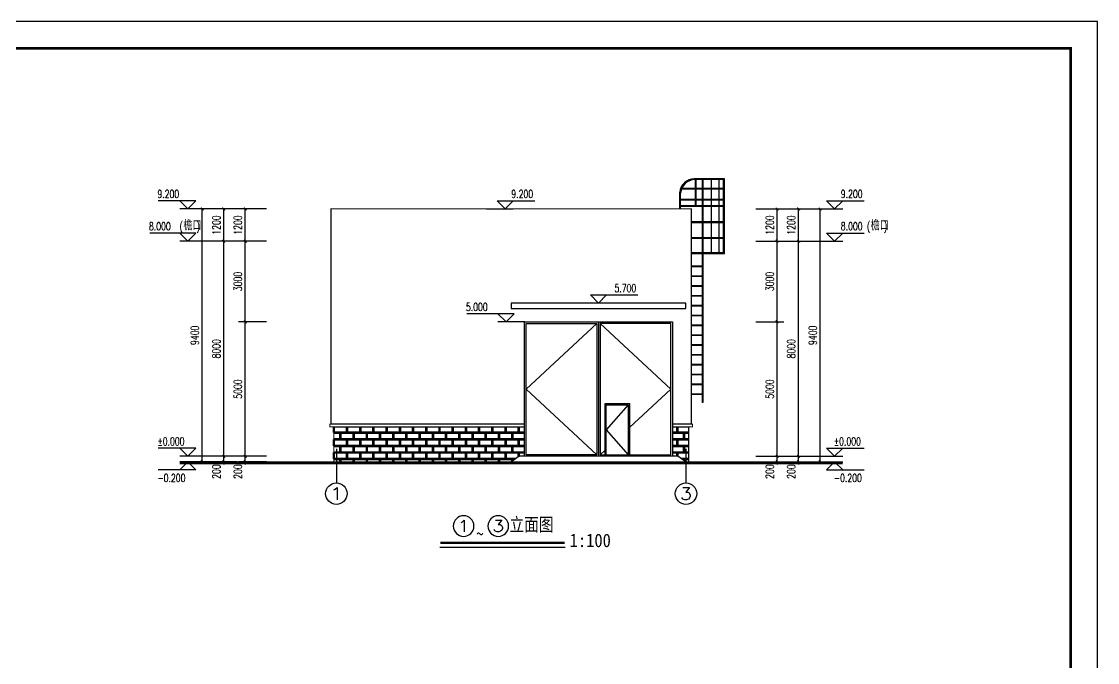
# Model space of a CAD drawing. Extents: x 4554681 to 4680693, y -485691 to -238770.
# Drawn here: x 4632344 to 4672355, y -450128 to -426291 of the extents above; entities that cross this region are included whole.
import ezdxf
from ezdxf.enums import TextEntityAlignment as Align

# ---------------------------------------------------------------- set-up
doc = ezdxf.new("R2010")
doc.units = 0
doc.header["$LTSCALE"] = 1000
doc.header["$MEASUREMENT"] = 0
doc.layers.get('0').update_dxf_attribs({"linetype": 'CONTINUOUS'})
doc.layers.get('Defpoints').update_dxf_attribs({"linetype": 'CONTINUOUS'})
doc.layers.add('_0', color=7, linetype='CONTINUOUS', lineweight=25)
for name, color, linetype in [('AXIS', 3, 'CONTINUOUS'), ('AXIS_TEXT', 7, 'CONTINUOUS'), ('DIM_ELEV', 3, 'CONTINUOUS'), ('PUB_DIM', 3, 'CONTINUOUS'), ('PUB_TEXT', 7, 'CONTINUOUS'), ('PUB_TITLE', 4, 'CONTINUOUS'), ('WINDOW', 4, 'CONTINUOUS'), ('图名', 15, 'CONTINUOUS'), ('填充', 251, 'CONTINUOUS')]:
    doc.layers.add(name, color=color, linetype=linetype)
doc.styles.add('_TCH_AXIS', font='COMPLEX', dxfattribs={"bigfont": 'GBCBIG'})
doc.styles.add('_TCH_DIM', font='SIMPLEX', dxfattribs={"bigfont": 'GBCBIG'})
doc.styles.add('_TCH_DIM_T3', font='SIMPLEX', dxfattribs={"width": 0.705882, "bigfont": 'GBCBIG'})
doc.styles.add('COMPLEX', font='COMPLEX')
doc.styles.add('宋体', font='', dxfattribs={"width": 0.7})
doc.styles.get('宋体').set_extended_font_data('SimSun')
doc.dimstyles.new('_TCH_ARCH&&100', dxfattribs={"dimtxt": 297.5, "dimasz": 100, "dimexe": 250, "dimexo": 300, "dimgap": 126.25, "dimtad": 1, "dimdec": 0, "dimzin": 0, "dimdsep": 46, "dimtxsty": '_TCH_DIM_T3', "dimblk": 'ARCHTICK', "dimcen": 0.09, "dimclrt": 7, "dimazin": 2, "dimtfac": 1, "dimtdec": 0, "dimtix": 1, "dimtmove": 2, "dimatfit": 3, "dimfxl": 0, "dimtolj": 1, "dimtzin": 0, "dimarcsym": 0})

# ---------------------------------------------------------------- blocks, each defined once
blk = doc.blocks.new('_ArchTick')
at = {"color": 0, "linetype": 'ByBlock', "const_width": 0.4}
blk.add_lwpolyline([(-0.5, -0.5), (0.5, 0.5)], dxfattribs=at)
blk = doc.blocks.new('*D168')
at = {"layer": 'Defpoints', "color": 0}
for p in [(4659354, -433260), (4660442, -433260), (4659354, -434460)]:
    blk.add_point(p, dxfattribs=at)
at = {"layer": 'PUB_DIM', "color": 0, "lineweight": -2}
for p, q in [((4659654, -433260), (4660692, -433260)), ((4660442, -434460), (4660442, -433260)), ((4659654, -434460), (4660692, -434460))]:
    blk.add_line(p, q, dxfattribs=at)
at = {"layer": 'PUB_DIM', "color": 0, "lineweight": -2, "xscale": 100, "yscale": 100, "zscale": 100}
for p, rotation in [((4660442, -433260), 90), ((4660442, -434460), 270)]:
    blk.add_blockref('_ArchTick', p, dxfattribs=dict(at, rotation=rotation))
at = {"layer": 'PUB_DIM', "color": 7, "insert": (4660167, -433860), "char_height": 297.5, "attachment_point": 5, "rotation": 90, "style": '_TCH_DIM_T3'}
blk.add_mtext('\\A1;1200', dxfattribs=at)
blk = doc.blocks.new('*D169')
at = {"layer": 'Defpoints', "color": 0}
for p in [(4659354, -434460), (4660442, -434460), (4659354, -437460)]:
    blk.add_point(p, dxfattribs=at)
at = {"layer": 'PUB_DIM', "color": 0, "lineweight": -2}
for p, q in [((4659654, -434460), (4660692, -434460)), ((4660442, -437460), (4660442, -434460)), ((4659654, -437460), (4660692, -437460))]:
    blk.add_line(p, q, dxfattribs=at)
at = {"layer": 'PUB_DIM', "color": 0, "lineweight": -2, "xscale": 100, "yscale": 100, "zscale": 100}
for p, rotation in [((4660442, -434460), 90), ((4660442, -437460), 270)]:
    blk.add_blockref('_ArchTick', p, dxfattribs=dict(at, rotation=rotation))
at = {"layer": 'PUB_DIM', "color": 7, "insert": (4660167, -435960), "char_height": 297.5, "attachment_point": 5, "rotation": 90, "style": '_TCH_DIM_T3'}
blk.add_mtext('\\A1;3000', dxfattribs=at)
blk = doc.blocks.new('*D170')
at = {"layer": 'Defpoints', "color": 0}
for p in [(4659354, -437460), (4660442, -437460), (4659354, -442460)]:
    blk.add_point(p, dxfattribs=at)
at = {"layer": 'PUB_DIM', "color": 0, "lineweight": -2}
for p, q in [((4659654, -437460), (4660692, -437460)), ((4660442, -442460), (4660442, -437460)), ((4659654, -442460), (4660692, -442460))]:
    blk.add_line(p, q, dxfattribs=at)
at = {"layer": 'PUB_DIM', "color": 0, "lineweight": -2, "xscale": 100, "yscale": 100, "zscale": 100}
for p, rotation in [((4660442, -437460), 90), ((4660442, -442460), 270)]:
    blk.add_blockref('_ArchTick', p, dxfattribs=dict(at, rotation=rotation))
at = {"layer": 'PUB_DIM', "color": 7, "insert": (4660167, -439960), "char_height": 297.5, "attachment_point": 5, "rotation": 90, "style": '_TCH_DIM_T3'}
blk.add_mtext('\\A1;5000', dxfattribs=at)
blk = doc.blocks.new('*D171')
at = {"layer": 'Defpoints', "color": 0}
for p in [(4659354, -442460), (4660442, -442460), (4659354, -442660)]:
    blk.add_point(p, dxfattribs=at)
at = {"layer": 'PUB_DIM', "color": 0, "lineweight": -2}
for p, q in [((4659654, -442460), (4660692, -442460)), ((4660442, -442460), (4660442, -442360)), ((4660442, -442660), (4660442, -442460)), ((4659654, -442660), (4660692, -442660)), ((4660442, -442660), (4660442, -442760))]:
    blk.add_line(p, q, dxfattribs=at)
at = {"layer": 'PUB_DIM', "color": 0, "lineweight": -2, "xscale": 100, "yscale": 100, "zscale": 100}
for p, rotation in [((4660442, -442460), 270), ((4660442, -442660), 90)]:
    blk.add_blockref('_ArchTick', p, dxfattribs=dict(at, rotation=rotation))
at = {"layer": 'PUB_DIM', "color": 7, "insert": (4660167, -443030), "char_height": 297.5, "attachment_point": 5, "rotation": 90, "style": '_TCH_DIM_T3'}
blk.add_mtext('\\A1;200', dxfattribs=at)
blk = doc.blocks.new('*D172')
at = {"layer": 'Defpoints', "color": 0}
for p in [(4660454, -433260), (4662042, -433260), (4660454, -442660)]:
    blk.add_point(p, dxfattribs=at)
at = {"layer": 'PUB_DIM', "color": 0, "lineweight": -2}
for p, q in [((4660754, -433260), (4662292, -433260)), ((4662042, -442660), (4662042, -433260)), ((4660754, -442660), (4662292, -442660))]:
    blk.add_line(p, q, dxfattribs=at)
at = {"layer": 'PUB_DIM', "color": 0, "lineweight": -2, "xscale": 100, "yscale": 100, "zscale": 100}
for p, rotation in [((4662042, -433260), 90), ((4662042, -442660), 270)]:
    blk.add_blockref('_ArchTick', p, dxfattribs=dict(at, rotation=rotation))
at = {"layer": 'PUB_DIM', "color": 7, "insert": (4661767, -437960), "char_height": 297.5, "attachment_point": 5, "rotation": 90, "style": '_TCH_DIM_T3'}
blk.add_mtext('\\A1;9400', dxfattribs=at)
blk = doc.blocks.new('*D173')
at = {"layer": 'Defpoints', "color": 0}
for p in [(4660454, -433260), (4661242, -433260), (4660454, -434460)]:
    blk.add_point(p, dxfattribs=at)
at = {"layer": 'PUB_DIM', "color": 0, "lineweight": -2}
for p, q in [((4660754, -433260), (4661492, -433260)), ((4661242, -434460), (4661242, -433260)), ((4660754, -434460), (4661492, -434460))]:
    blk.add_line(p, q, dxfattribs=at)
at = {"layer": 'PUB_DIM', "color": 0, "lineweight": -2, "xscale": 100, "yscale": 100, "zscale": 100}
for p, rotation in [((4661242, -433260), 90), ((4661242, -434460), 270)]:
    blk.add_blockref('_ArchTick', p, dxfattribs=dict(at, rotation=rotation))
at = {"layer": 'PUB_DIM', "color": 7, "insert": (4660967, -433860), "char_height": 297.5, "attachment_point": 5, "rotation": 90, "style": '_TCH_DIM_T3'}
blk.add_mtext('\\A1;1200', dxfattribs=at)
blk = doc.blocks.new('*D174')
at = {"layer": 'Defpoints', "color": 0}
for p in [(4660454, -434460), (4661242, -434460), (4660454, -442460)]:
    blk.add_point(p, dxfattribs=at)
at = {"layer": 'PUB_DIM', "color": 0, "lineweight": -2}
for p, q in [((4660754, -434460), (4661492, -434460)), ((4661242, -442460), (4661242, -434460)), ((4660754, -442460), (4661492, -442460))]:
    blk.add_line(p, q, dxfattribs=at)
at = {"layer": 'PUB_DIM', "color": 0, "lineweight": -2, "xscale": 100, "yscale": 100, "zscale": 100}
for p, rotation in [((4661242, -434460), 90), ((4661242, -442460), 270)]:
    blk.add_blockref('_ArchTick', p, dxfattribs=dict(at, rotation=rotation))
at = {"layer": 'PUB_DIM', "color": 7, "insert": (4660967, -438460), "char_height": 297.5, "attachment_point": 5, "rotation": 90, "style": '_TCH_DIM_T3'}
blk.add_mtext('\\A1;8000', dxfattribs=at)
blk = doc.blocks.new('*D175')
at = {"layer": 'Defpoints', "color": 0}
for p in [(4660454, -442460), (4661242, -442460), (4660454, -442660)]:
    blk.add_point(p, dxfattribs=at)
at = {"layer": 'PUB_DIM', "color": 0, "lineweight": -2}
for p, q in [((4660754, -442460), (4661492, -442460)), ((4661242, -442460), (4661242, -442360)), ((4661242, -442660), (4661242, -442460)), ((4660754, -442660), (4661492, -442660)), ((4661242, -442660), (4661242, -442760))]:
    blk.add_line(p, q, dxfattribs=at)
at = {"layer": 'PUB_DIM', "color": 0, "lineweight": -2, "xscale": 100, "yscale": 100, "zscale": 100}
for p, rotation in [((4661242, -442460), 270), ((4661242, -442660), 90)]:
    blk.add_blockref('_ArchTick', p, dxfattribs=dict(at, rotation=rotation))
at = {"layer": 'PUB_DIM', "color": 7, "insert": (4660967, -443030), "char_height": 297.5, "attachment_point": 5, "rotation": 90, "style": '_TCH_DIM_T3'}
blk.add_mtext('\\A1;200', dxfattribs=at)
blk = doc.blocks.new('*D176')
at = {"layer": 'Defpoints', "color": 0}
for p in [(4640664, -433260), (4641752, -433260), (4641752, -434460)]:
    blk.add_point(p, dxfattribs=at)
at = {"layer": 'PUB_DIM', "color": 0, "lineweight": -2}
for p, q in [((4641452, -433260), (4640414, -433260)), ((4640664, -434460), (4640664, -433260)), ((4641452, -434460), (4640414, -434460))]:
    blk.add_line(p, q, dxfattribs=at)
at = {"layer": 'PUB_DIM', "color": 0, "lineweight": -2, "xscale": 100, "yscale": 100, "zscale": 100}
for p, rotation in [((4640664, -433260), 90), ((4640664, -434460), 270)]:
    blk.add_blockref('_ArchTick', p, dxfattribs=dict(at, rotation=rotation))
at = {"layer": 'PUB_DIM', "color": 7, "insert": (4640389, -433860), "char_height": 297.5, "attachment_point": 5, "rotation": 90, "style": '_TCH_DIM_T3'}
blk.add_mtext('\\A1;1200', dxfattribs=at)
blk = doc.blocks.new('*D177')
at = {"layer": 'Defpoints', "color": 0}
for p in [(4640664, -434460), (4641752, -434460), (4641752, -437460)]:
    blk.add_point(p, dxfattribs=at)
at = {"layer": 'PUB_DIM', "color": 0, "lineweight": -2}
for p, q in [((4641452, -434460), (4640414, -434460)), ((4640664, -437460), (4640664, -434460)), ((4641452, -437460), (4640414, -437460))]:
    blk.add_line(p, q, dxfattribs=at)
at = {"layer": 'PUB_DIM', "color": 0, "lineweight": -2, "xscale": 100, "yscale": 100, "zscale": 100}
for p, rotation in [((4640664, -434460), 90), ((4640664, -437460), 270)]:
    blk.add_blockref('_ArchTick', p, dxfattribs=dict(at, rotation=rotation))
at = {"layer": 'PUB_DIM', "color": 7, "insert": (4640389, -435960), "char_height": 297.5, "attachment_point": 5, "rotation": 90, "style": '_TCH_DIM_T3'}
blk.add_mtext('\\A1;3000', dxfattribs=at)
blk = doc.blocks.new('*D178')
at = {"layer": 'Defpoints', "color": 0}
for p in [(4640664, -437460), (4641752, -437460), (4641752, -442460)]:
    blk.add_point(p, dxfattribs=at)
at = {"layer": 'PUB_DIM', "color": 0, "lineweight": -2}
for p, q in [((4641452, -437460), (4640414, -437460)), ((4640664, -442460), (4640664, -437460)), ((4641452, -442460), (4640414, -442460))]:
    blk.add_line(p, q, dxfattribs=at)
at = {"layer": 'PUB_DIM', "color": 0, "lineweight": -2, "xscale": 100, "yscale": 100, "zscale": 100}
for p, rotation in [((4640664, -437460), 90), ((4640664, -442460), 270)]:
    blk.add_blockref('_ArchTick', p, dxfattribs=dict(at, rotation=rotation))
at = {"layer": 'PUB_DIM', "color": 7, "insert": (4640389, -439960), "char_height": 297.5, "attachment_point": 5, "rotation": 90, "style": '_TCH_DIM_T3'}
blk.add_mtext('\\A1;5000', dxfattribs=at)
blk = doc.blocks.new('*D179')
at = {"layer": 'Defpoints', "color": 0}
for p in [(4640664, -442460), (4641752, -442460), (4641752, -442660)]:
    blk.add_point(p, dxfattribs=at)
at = {"layer": 'PUB_DIM', "color": 0, "lineweight": -2}
for p, q in [((4641452, -442460), (4640414, -442460)), ((4640664, -442460), (4640664, -442360)), ((4640664, -442660), (4640664, -442460)), ((4641452, -442660), (4640414, -442660)), ((4640664, -442660), (4640664, -442760))]:
    blk.add_line(p, q, dxfattribs=at)
at = {"layer": 'PUB_DIM', "color": 0, "lineweight": -2, "xscale": 100, "yscale": 100, "zscale": 100}
for p, rotation in [((4640664, -442460), 270), ((4640664, -442660), 90)]:
    blk.add_blockref('_ArchTick', p, dxfattribs=dict(at, rotation=rotation))
at = {"layer": 'PUB_DIM', "color": 7, "insert": (4640389, -443030), "char_height": 297.5, "attachment_point": 5, "rotation": 90, "style": '_TCH_DIM_T3'}
blk.add_mtext('\\A1;200', dxfattribs=at)
blk = doc.blocks.new('*D180')
at = {"layer": 'Defpoints', "color": 0}
for p in [(4639064, -433260), (4640652, -433260), (4640652, -442660)]:
    blk.add_point(p, dxfattribs=at)
at = {"layer": 'PUB_DIM', "color": 0, "lineweight": -2}
for p, q in [((4640352, -433260), (4638814, -433260)), ((4639064, -442660), (4639064, -433260)), ((4640352, -442660), (4638814, -442660))]:
    blk.add_line(p, q, dxfattribs=at)
at = {"layer": 'PUB_DIM', "color": 0, "lineweight": -2, "xscale": 100, "yscale": 100, "zscale": 100}
for p, rotation in [((4639064, -433260), 90), ((4639064, -442660), 270)]:
    blk.add_blockref('_ArchTick', p, dxfattribs=dict(at, rotation=rotation))
at = {"layer": 'PUB_DIM', "color": 7, "insert": (4638789, -437960), "char_height": 297.5, "attachment_point": 5, "rotation": 90, "style": '_TCH_DIM_T3'}
blk.add_mtext('\\A1;9400', dxfattribs=at)
blk = doc.blocks.new('*D181')
at = {"layer": 'Defpoints', "color": 0}
for p in [(4639864, -433260), (4640652, -433260), (4640652, -434460)]:
    blk.add_point(p, dxfattribs=at)
at = {"layer": 'PUB_DIM', "color": 0, "lineweight": -2}
for p, q in [((4640352, -433260), (4639614, -433260)), ((4639864, -434460), (4639864, -433260)), ((4640352, -434460), (4639614, -434460))]:
    blk.add_line(p, q, dxfattribs=at)
at = {"layer": 'PUB_DIM', "color": 0, "lineweight": -2, "xscale": 100, "yscale": 100, "zscale": 100}
for p, rotation in [((4639864, -433260), 90), ((4639864, -434460), 270)]:
    blk.add_blockref('_ArchTick', p, dxfattribs=dict(at, rotation=rotation))
at = {"layer": 'PUB_DIM', "color": 7, "insert": (4639589, -433860), "char_height": 297.5, "attachment_point": 5, "rotation": 90, "style": '_TCH_DIM_T3'}
blk.add_mtext('\\A1;1200', dxfattribs=at)
blk = doc.blocks.new('*D182')
at = {"layer": 'Defpoints', "color": 0}
for p in [(4639864, -434460), (4640652, -434460), (4640652, -442460)]:
    blk.add_point(p, dxfattribs=at)
at = {"layer": 'PUB_DIM', "color": 0, "lineweight": -2}
for p, q in [((4640352, -434460), (4639614, -434460)), ((4639864, -442460), (4639864, -434460)), ((4640352, -442460), (4639614, -442460))]:
    blk.add_line(p, q, dxfattribs=at)
at = {"layer": 'PUB_DIM', "color": 0, "lineweight": -2, "xscale": 100, "yscale": 100, "zscale": 100}
for p, rotation in [((4639864, -434460), 90), ((4639864, -442460), 270)]:
    blk.add_blockref('_ArchTick', p, dxfattribs=dict(at, rotation=rotation))
at = {"layer": 'PUB_DIM', "color": 7, "insert": (4639589, -438460), "char_height": 297.5, "attachment_point": 5, "rotation": 90, "style": '_TCH_DIM_T3'}
blk.add_mtext('\\A1;8000', dxfattribs=at)
blk = doc.blocks.new('*D183')
at = {"layer": 'Defpoints', "color": 0}
for p in [(4639864, -442460), (4640652, -442460), (4640652, -442660)]:
    blk.add_point(p, dxfattribs=at)
at = {"layer": 'PUB_DIM', "color": 0, "lineweight": -2}
for p, q in [((4640352, -442460), (4639614, -442460)), ((4639864, -442460), (4639864, -442360)), ((4639864, -442660), (4639864, -442460)), ((4640352, -442660), (4639614, -442660)), ((4639864, -442660), (4639864, -442760))]:
    blk.add_line(p, q, dxfattribs=at)
at = {"layer": 'PUB_DIM', "color": 0, "lineweight": -2, "xscale": 100, "yscale": 100, "zscale": 100}
for p, rotation in [((4639864, -442460), 270), ((4639864, -442660), 90)]:
    blk.add_blockref('_ArchTick', p, dxfattribs=dict(at, rotation=rotation))
at = {"layer": 'PUB_DIM', "color": 7, "insert": (4639589, -443030), "char_height": 297.5, "attachment_point": 5, "rotation": 90, "style": '_TCH_DIM_T3'}
blk.add_mtext('\\A1;200', dxfattribs=at)
blk = doc.blocks.new('_AXISO')
blk.add_circle((0, 0), 0.5)
at = {"layer": 'AXIS_TEXT', "style": 'COMPLEX', "width": 1.041667}
blk.add_attdef('A', text='', height=0.56, dxfattribs=at).set_placement((-0.25, -0.28), (0.25, -0.28), align=Align.FIT)

msp = doc.modelspace()

# ---------------------------------------------------------------- hatches: boundary and pattern name
at = {"layer": '填充', "linetype": 'ByBlock', "lineweight": 100}
h = msp.add_hatch(dxfattribs=at)
h.set_pattern_fill('AR-B816C', color=256, scale=200)
h.set_pattern_definition([(0, (-6576808.9, 224975.88), (245.692378, 245.692378), [479.867928, -11.51682]), (0, (-6577054.6, 224987.4), (245.692378, 245.692378), [479.867928, -11.51682]), (90, (-6576808.9, 224975.88), (-245.692378, 245.692378), [-257.20918, 234.175548]), (90, (-6576820.42, 224975.88), (-245.692378, 245.692378), [-257.20918, 234.175548])])
h.paths.add_polyline_path([(4643953.1, -441360.4), (4643953.1, -442660.4), (4650552.8, -442660.4), (4650852.8, -442460.4), (4651052.8, -442460.4), (4651052.8, -441360.4)])
h.paths.add_polyline_path([(4656552.8, -442460.4), (4656752.8, -442460.4), (4657053.1, -442660.4), (4657152.5, -442660.4), (4657152.5, -441360.4), (4656552.8, -441360.4)])

# ---------------------------------------------------------------- linework, layer by layer
at = {"color": 8}
for p, q in [((4656899.7, -432488.8), (4657401.5, -432488.8)), ((4658482.5, -432140.2), (4657358.4, -432140.2)), ((4658452.5, -432170.2), (4657388.4, -432170.2)), ((4657401.5, -432488.8), (4657401.5, -432170.2)), ((4657431.5, -432488.8), (4657431.5, -432170.2)), ((4657431.5, -432488.8), (4657652.5, -432488.8)), ((4657652.5, -432170.2), (4657652.5, -440460.4)), ((4657682.5, -432170.2), (4657682.5, -440460.4)), ((4657682.5, -432488.8), (4658452.5, -432488.8)), ((4658000.8, -434894.4), (4658000.8, -432140.2)), ((4658282, -434894.4), (4658282, -432140.2)), ((4658452.5, -434894.4), (4658452.5, -432140.2)), ((4658482.5, -434924.4), (4658482.5, -432140.2)), ((4656822.5, -433258), (4656822.5, -432640.2)), ((4656852.5, -433258), (4656852.5, -432670.2)), ((4656852.5, -432893.1), (4657401.5, -432893.1)), ((4656887.1, -432518.8), (4657401.5, -432518.8)), ((4657401.5, -432893.1), (4657401.5, -432518.8)), ((4657431.5, -432518.8), (4657652.5, -432518.8)), ((4657431.5, -432893.1), (4657431.5, -432518.8)), ((4657431.5, -432893.1), (4657652.5, -432893.1)), ((4657682.5, -432518.8), (4658452.5, -432518.8)), ((4657682.5, -432893.1), (4658452.5, -432893.1)), ((4656852.5, -432923.1), (4657401.5, -432923.1)), ((4657652.5, -433140.2), (4656852.5, -433140.2)), ((4657652.5, -433170.2), (4656852.5, -433170.2)), ((4657401.5, -433140.2), (4657401.5, -432923.1)), ((4657431.5, -432923.1), (4657652.5, -432923.1)), ((4657431.5, -433140.2), (4657431.5, -432923.1)), ((4657682.5, -432923.1), (4658452.5, -432923.1)), ((4658452.5, -433140.2), (4657682.5, -433140.2)), ((4658452.5, -433170.2), (4657682.5, -433170.2)), ((4657652.5, -433746.1), (4657252.5, -433746.1)), ((4657652.5, -433776.1), (4657252.5, -433776.1)), ((4658452.5, -433746.1), (4657682.5, -433746.1)), ((4658452.5, -433776.1), (4657682.5, -433776.1)), ((4657652.5, -434330.1), (4657252.5, -434330.1)), ((4657652.5, -434360.1), (4657252.5, -434360.1)), ((4658452.5, -434330.1), (4657682.5, -434330.1)), ((4658452.5, -434360.1), (4657682.5, -434360.1)), ((4658452.5, -434894.4), (4657252.5, -434894.4)), ((4658482.5, -434924.4), (4657252.5, -434924.4)), ((4657252.5, -435378.3), (4657652.5, -435378.3)), ((4657652.5, -435408.3), (4657252.5, -435408.3)), ((4657252.5, -435744.1), (4657652.5, -435744.1)), ((4657652.5, -435774.1), (4657252.5, -435774.1)), ((4657252.5, -436109.8), (4657652.5, -436109.8)), ((4657652.5, -436139.8), (4657252.5, -436139.8)), ((4657252.5, -436475.6), (4657652.5, -436475.6)), ((4657652.5, -436505.6), (4657252.5, -436505.6)), ((4657252.5, -436841.4), (4657652.5, -436841.4)), ((4657652.5, -436871.4), (4657252.5, -436871.4)), ((4657252.5, -437207.2), (4657652.5, -437207.2)), ((4657652.5, -437237.2), (4657252.5, -437237.2)), ((4657252.5, -437573), (4657652.5, -437573)), ((4657652.5, -437603), (4657252.5, -437603)), ((4657252.5, -437938.7), (4657652.5, -437938.7)), ((4657652.5, -437968.7), (4657252.5, -437968.7)), ((4657252.5, -438304.5), (4657652.5, -438304.5)), ((4657652.5, -438334.5), (4657252.5, -438334.5)), ((4657252.5, -438670.3), (4657652.5, -438670.3)), ((4657652.5, -438700.3), (4657252.5, -438700.3)), ((4657252.5, -439036.1), (4657652.5, -439036.1)), ((4657652.5, -439066.1), (4657252.5, -439066.1)), ((4657252.5, -439401.9), (4657652.5, -439401.9)), ((4657652.5, -439431.9), (4657252.5, -439431.9)), ((4657252.5, -439767.6), (4657652.5, -439767.6)), ((4657652.5, -439797.6), (4657252.5, -439797.6)), ((4657252.5, -440133.4), (4657652.5, -440133.4)), ((4657652.5, -440163.4), (4657252.5, -440163.4)), ((4657682.5, -440460.4), (4657652.5, -440460.4))]:
    msp.add_line(p, q, dxfattribs=at)
msp.add_lwpolyline([(4657052.8, -436760.4), (4650552.6, -436760.4), (4650552.6, -436960.4), (4657052.8, -436960.4)], close=True)
at = {"color": 0}
msp.add_lwpolyline([(4657052.8, -442660.4), (4656752.8, -442460.4), (4650852.8, -442460.4), (4650552.8, -442660.4)], dxfattribs=at)
at = {"color": 8}
for centre in [(4657365.4, -432684.9), (4657395.4, -432714.9)]:
    msp.add_arc(centre, 544.8, 90.73942, 175.2868, dxfattribs=at)
at = {"layer": '_0', "color": 0}
for p, q in [((4651052.8, -441260.4), (4643853.1, -441260.4)), ((4657252.5, -441260.4), (4656552.8, -441260.4)), ((4643953.1, -441360.4), (4651052.8, -441360.4)), ((4656552.8, -441360.4), (4657152.5, -441360.4)), ((4638225.1, -442660.4), (4662880.6, -442660.4))]:
    msp.add_line(p, q, dxfattribs=at)
for points, const_width in [([(4643953.1, -442660.4), (4643953.1, -441360.4), (4643813.1, -441360.4), (4643813.1, -441260.4), (4643853.1, -441260.4), (4643853.1, -433258), (4657252.5, -433258), (4657252.5, -441260.4), (4657292.5, -441260.4), (4657292.5, -441360.4), (4657152.5, -441360.4), (4657152.5, -442660.4)], 40), ([(4638225.1, -442710.4), (4662880.6, -442710.4)], 100)]:
    msp.add_lwpolyline(points, dxfattribs=dict(at, const_width=const_width))
at = {"layer": 'AXIS', "color": 0}
for p, q in [((4644053.1, -442180.9), (4644053.1, -443449)), ((4657053.1, -442180.9), (4657053.1, -443449))]:
    msp.add_line(p, q, dxfattribs=at)
for centre in [(4644053.1, -443849), (4657053.1, -443849)]:
    msp.add_circle(centre, 400, dxfattribs=at)
at = {"layer": 'DIM_ELEV'}
for p, q in [((4638825.1, -432958), (4637426.2, -432958)), ((4638525.1, -433258), (4638225.1, -432958)), ((4639225.1, -433258), (4638225.1, -433258)), ((4638525.1, -433258), (4638825.1, -432958)), ((4649630.3, -433258), (4650630.3, -433258)), ((4650330.3, -433258), (4650030.3, -432958)), ((4650030.3, -432958), (4651429.2, -432958)), ((4650330.3, -433258), (4650630.3, -432958)), ((4661880.6, -433258), (4662880.6, -433258)), ((4662580.6, -433258), (4662280.6, -432958)), ((4662280.6, -432958), (4663679.5, -432958)), ((4662580.6, -433258), (4662880.6, -432958)), ((4638825.1, -434160.4), (4637114.3, -434160.4)), ((4638525.1, -434460.4), (4638225.1, -434160.4)), ((4639225.1, -434460.4), (4638225.1, -434460.4)), ((4638525.1, -434460.4), (4638825.1, -434160.4)), ((4661880.6, -434460.4), (4662880.6, -434460.4)), ((4662580.6, -434460.4), (4662280.6, -434160.4)), ((4662280.6, -434160.4), (4663679.5, -434160.4)), ((4662580.6, -434460.4), (4662880.6, -434160.4)), ((4653803, -436760.4), (4653503, -436460.4)), ((4653503, -436460.4), (4655264.8, -436460.4)), ((4653803, -436760.4), (4654103, -436460.4)), ((4650660.7, -437160.4), (4648898.8, -437160.4)), ((4650360.7, -437460.4), (4650060.7, -437160.4)), ((4650360.7, -437460.4), (4650660.7, -437160.4)), ((4651060.7, -437460.4), (4650060.7, -437460.4)), ((4638825.1, -442160.4), (4637426.2, -442160.4)), ((4638525.1, -442460.4), (4638225.1, -442160.4)), ((4639653.7, -442460.4), (4638225.1, -442460.4)), ((4638525.1, -442460.4), (4638825.1, -442160.4)), ((4661451.9, -442460.4), (4662880.6, -442460.4)), ((4662580.6, -442460.4), (4662280.6, -442160.4)), ((4662280.6, -442160.4), (4663679.5, -442160.4)), ((4662580.6, -442460.4), (4662880.6, -442160.4)), ((4638525.1, -442660.4), (4638225.1, -442960.4)), ((4639225.1, -442660.4), (4638225.1, -442660.4)), ((4638525.1, -442660.4), (4638825.1, -442960.4)), ((4661880.6, -442660.4), (4662880.6, -442660.4)), ((4662580.6, -442660.4), (4662280.6, -442960.4)), ((4662580.6, -442660.4), (4662880.6, -442960.4)), ((4638825.1, -442960.4), (4637426.2, -442960.4)), ((4662280.6, -442960.4), (4663679.5, -442960.4))]:
    msp.add_line(p, q, dxfattribs=at)
at = {"layer": 'PUB_DIM'}
for p, q in [((4641151.6, -433260), (4638225.1, -433260)), ((4659954, -433260), (4662880.6, -433260)), ((4641151.6, -434460.4), (4638225.1, -434460.4)), ((4659954, -434460.4), (4662880.6, -434460.4)), ((4641151.6, -442460.4), (4638225.1, -442460.4)), ((4659954, -442460.4), (4662880.6, -442460.4))]:
    msp.add_line(p, q, dxfattribs=at)
at = {"layer": 'PUB_TITLE', "color": 4}
msp.add_lwpolyline([(4588254.8, -485690.7), (4672354.8, -485690.7), (4672354.8, -426290.7), (4588254.8, -426290.7)], close=True, dxfattribs=at)
at = {"layer": 'PUB_TITLE', "color": 4, "const_width": 100}
msp.add_lwpolyline([(4590754.8, -484690.7), (4671354.8, -484690.7), (4671354.8, -427290.7), (4590754.8, -427290.7)], close=True, dxfattribs=at)
at = {"layer": 'WINDOW'}
for p, q in [((4651052.8, -442460.4), (4651052.8, -437460.4)), ((4651052.8, -437460.4), (4656552.8, -437460.4)), ((4653802.8, -437460.4), (4653802.8, -442460.4)), ((4656552.8, -437460.4), (4656552.8, -442460.4))]:
    msp.add_line(p, q, dxfattribs=at)
for points in [[(4651112.8, -437520.4), (4653742.8, -437520.4), (4653742.8, -442400.4), (4651112.8, -442400.4)], [(4656492.8, -437520.4), (4653862.8, -437520.4), (4653862.8, -442400.4), (4656492.8, -442400.4)]]:
    msp.add_lwpolyline(points, close=True, dxfattribs=at)
for points in [[(4653742.8, -437520.4), (4651112.8, -439960.4), (4653742.8, -442400.4)], [(4653862.8, -437520.4), (4656492.8, -439960.4), (4654948.6, -441393.1)], [(4654048.6, -442400.4), (4654048.6, -440500.4), (4654948.6, -440500.4), (4654948.6, -442400.4)], [(4654088.6, -442400.4), (4654088.6, -440540.4), (4654908.6, -440540.4), (4654908.6, -442400.4)], [(4654908.6, -440540.4), (4654088.6, -441470.4), (4654908.6, -442400.4)], [(4654048.6, -442228.1), (4653862.8, -442400.4)]]:
    msp.add_lwpolyline(points, dxfattribs=at)
at = {"layer": '图名'}
msp.add_line((4647901.9, -445840.6), (4652558.6, -445840.6), dxfattribs=at)
at = {"layer": '图名', "const_width": 84}
msp.add_lwpolyline([(4647913.7, -445680.8), (4652546.8, -445680.8)], dxfattribs=at)

# ---------------------------------------------------------------- block references
at = {"layer": 'AXIS'}
ref = msp.add_blockref('_AXISO', (4648784.9, -445053.7), dxfattribs=dict(at, xscale=-768, yscale=768, zscale=768))
ref.add_attrib('A', '1', dxfattribs={"layer": 'AXIS_TEXT', "height": 434.4, "style": '_TCH_AXIS', "width": 2.333333}).set_placement((4648567.7, -445271), (4649002.2, -445271), align=Align.FIT)
ref = msp.add_blockref('_AXISO', (4650073.2, -445053.7), dxfattribs=dict(at, xscale=-768, yscale=768, zscale=768))
ref.add_attrib('A', '3', dxfattribs={"layer": 'AXIS_TEXT', "height": 434.4, "style": '_TCH_AXIS', "width": 1.5}).set_placement((4649856, -445271), (4650290.4, -445271), align=Align.FIT)

# ---------------------------------------------------------------- texts
at = {"layer": 'AXIS_TEXT', "color": 0, "style": '_TCH_AXIS'}
for s, width, p, p2 in [('1', 2.333333, (4643826.9, -444075.3), (4644279.4, -444075.3)), ('3', 1.5, (4656826.9, -444075.3), (4657279.4, -444075.3))]:
    msp.add_text(s, height=452.5, dxfattribs=dict(at, width=width)).set_placement(p, p2, align=Align.FIT)
at = {"layer": 'PUB_TEXT', "style": '_TCH_DIM', "width": 0.705882}
for s, p in [('9.200', (4637396.2, -432853)), ('9.200', (4650559.2, -432853)), ('9.200', (4662809.5, -432853)), ('(', (4638222.3, -434055.4)), (')', (4638853.7, -434055.4)), ('(', (4663779.5, -434055.4)), (')', (4664411, -434055.4)), ('8.000', (4637084.3, -434055.4)), ('8.000', (4662809.5, -434055.4)), ('5.700', (4654394.8, -436355.4)), ('5.000', (4648868.8, -437055.4)), ('%%P0.000', (4637396.2, -442055.4)), ('%%P0.000', (4662549.5, -442055.4)), ('-0.200', (4637396.2, -443415.4)), ('-0.200', (4662549.5, -443415.4))]:
    msp.add_text(s, height=297.5, dxfattribs=at).set_placement(p)
at = {"layer": 'PUB_TEXT', "style": '_TCH_DIM'}
for p in [(4638362.3, -434055.4), (4663919.5, -434055.4)]:
    msp.add_text('檐口', height=337.59, dxfattribs=at).set_placement(p)
at = {"layer": '图名', "style": '宋体'}
for s, width, p in [('立面图', 0.8, (4650491.4, -445247.8)), ('~', 0.8, (4649253.4, -445595.2)), ('1:100', 0.9, (4652728.6, -445837.5))]:
    msp.add_text(s, height=500, dxfattribs=dict(at, width=width)).set_placement(p)

# ---------------------------------------------------------------- dimensions: what is measured, and where the dimension line sits
at = {"layer": 'PUB_DIM'}
for p1, p2, distance, picture, middle in [((4640651.6, -442660.4), (4640651.6, -433260), 1587.7, '*D180', (4638788.9, -437960.2)), ((4640651.6, -434460.4), (4640651.6, -433260), 787.7, '*D181', (4639588.9, -433860.2)), ((4641751.6, -434460.4), (4641751.6, -433260), 1087.7, '*D176', (4640388.9, -433860.2)), ((4659354, -434460.4), (4659354, -433260), -1087.7, '*D168', (4660166.8, -433860.2)), ((4660454, -442660.4), (4660454, -433260), -1587.7, '*D172', (4661766.8, -437960.2)), ((4660454, -434460.4), (4660454, -433260), -787.7, '*D173', (4660966.8, -433860.2)), ((4640651.6, -442460.4), (4640651.6, -434460.4), 787.7, '*D182', (4639588.9, -438460.4)), ((4641751.6, -437460.4), (4641751.6, -434460.4), 1087.7, '*D177', (4640388.9, -435960.4)), ((4659354, -437460.4), (4659354, -434460.4), -1087.7, '*D169', (4660166.8, -435960.4)), ((4660454, -442460.4), (4660454, -434460.4), -787.7, '*D174', (4660966.8, -438460.4)), ((4641751.6, -442460.4), (4641751.6, -437460.4), 1087.7, '*D178', (4640388.9, -439960.4)), ((4659354, -442460.4), (4659354, -437460.4), -1087.7, '*D170', (4660166.8, -439960.4))]:
    dim = msp.add_aligned_dim(p1=p1, p2=p2, distance=distance, dimstyle='_TCH_ARCH&&100', dxfattribs=at)
    dim.commit()
    dim.dimension.update_dxf_attribs({"geometry": picture, "text_midpoint": middle})
for base, p1, p2, picture, middle in [((4639863.9, -442460.4), (4640651.6, -442660.4), (4640651.6, -442460.4), '*D183', (4639588.9, -443030.4)), ((4640663.9, -442460.4), (4641751.6, -442660.4), (4641751.6, -442460.4), '*D179', (4640388.9, -443030.4)), ((4660441.8, -442460.4), (4659354, -442660.4), (4659354, -442460.4), '*D171', (4660166.8, -443030.4)), ((4661241.8, -442460.4), (4660454, -442660.4), (4660454, -442460.4), '*D175', (4660966.8, -443030.4))]:
    dim = msp.add_linear_dim(base=base, p1=p1, p2=p2, angle=90, dimstyle='_TCH_ARCH&&100', dxfattribs=at)
    dim.commit()
    dim.dimension.update_dxf_attribs({"geometry": picture, "text_midpoint": middle, "dimtype": 129})

doc.saveas('drawing.dxf')
